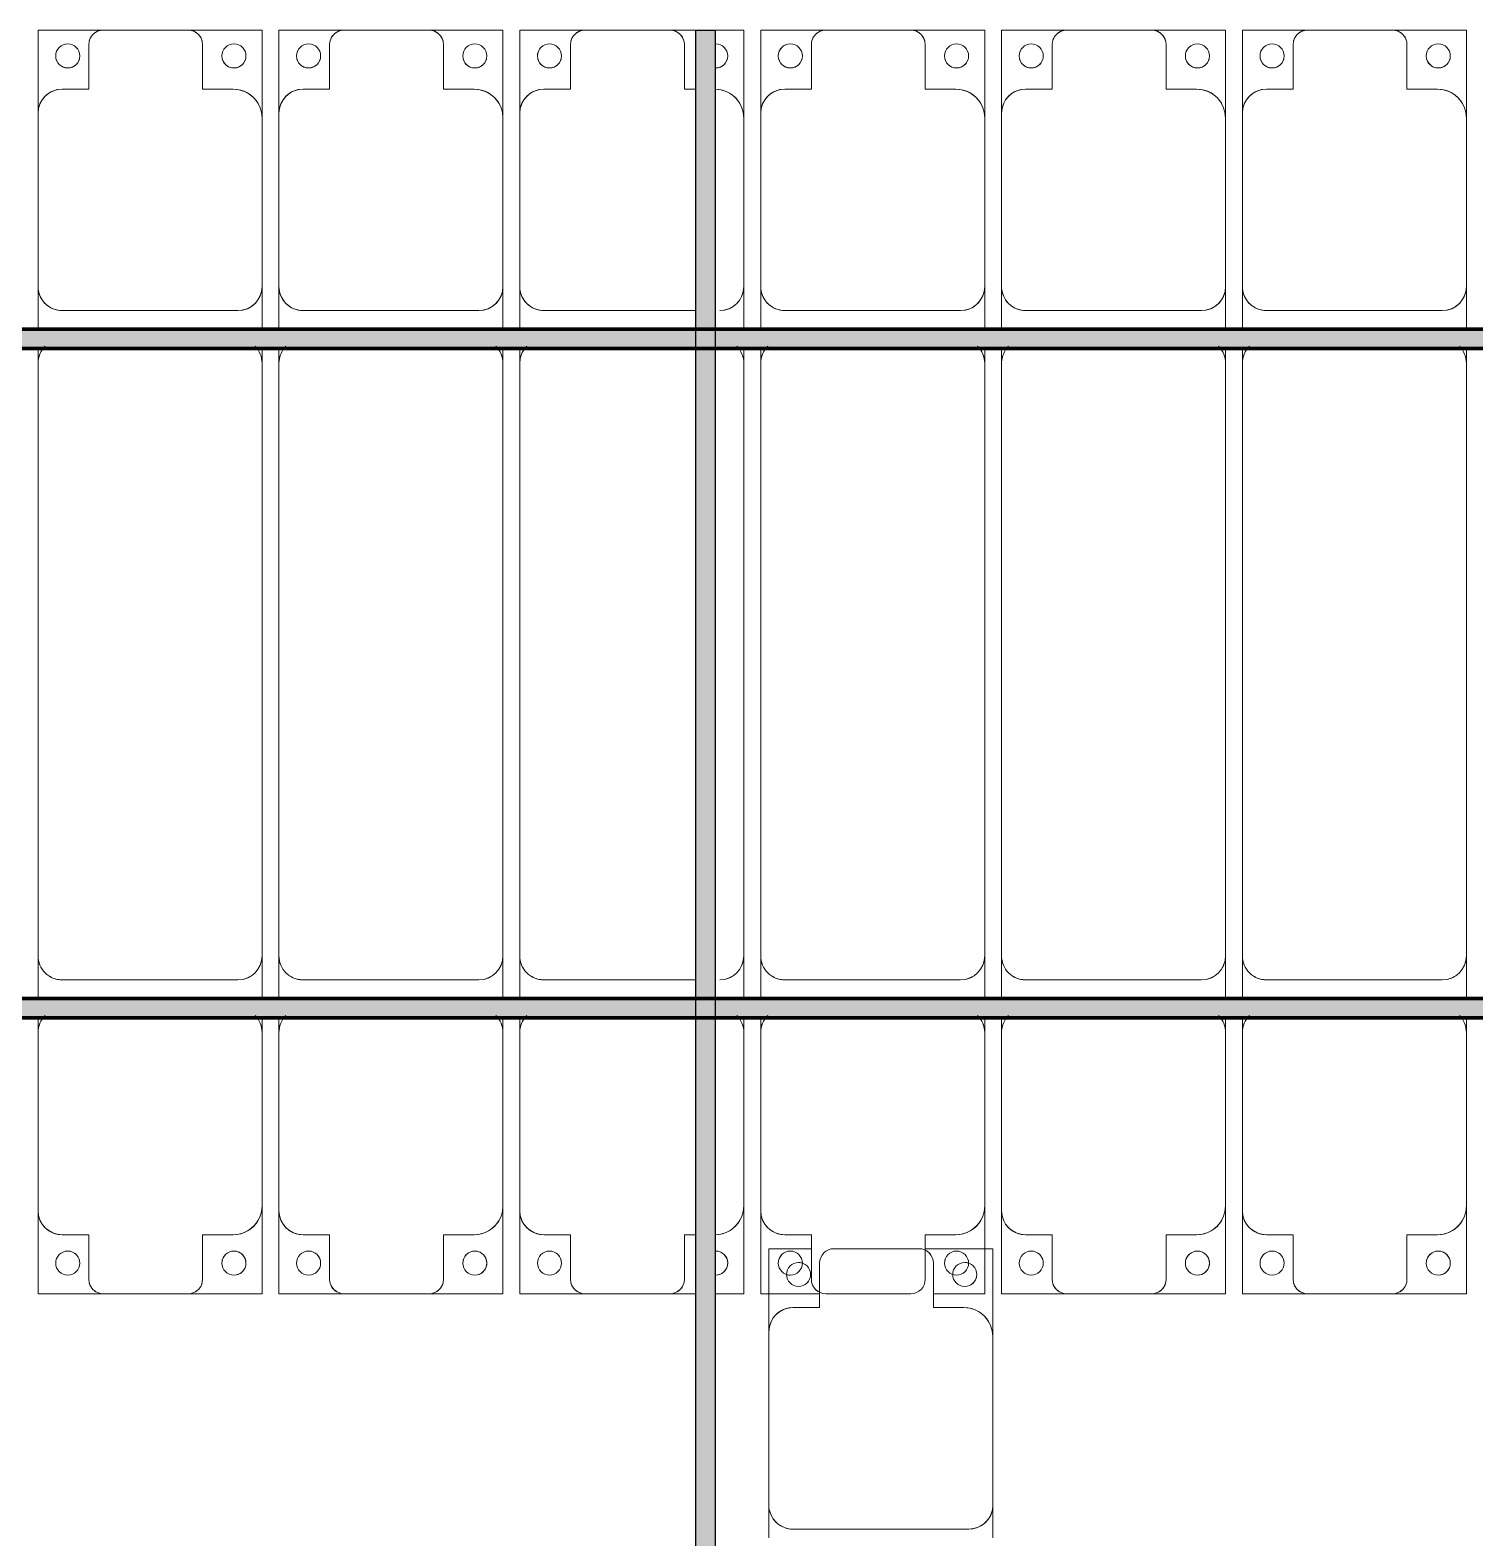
# Model space of a CAD drawing. Header units: millimetres. Extents: x -291190 to 146725, y 19759 to 185158.
# Drawn here: x -272945 to -269947, y 136010 to 139141 of the extents above; entities that cross this region are included whole.
import ezdxf

# ---------------------------------------------------------------- set-up
doc = ezdxf.new("R2010")
doc.units = ezdxf.units.MM
doc.layers.add('A-GENM', color=13, linetype='Continuous', lineweight=9)
doc.layers.add('S-BEAM', color=12, linetype='Continuous', lineweight=9)

# ---------------------------------------------------------------- blocks, each defined once
blk = doc.blocks.new('Dầm C52 - Dầm C52-73883-KHUNG KẾT CẤU BÈ PIN 4')
at = {"layer": 'S-BEAM', "lineweight": 140}
blk.add_hatch(color=1, dxfattribs=at).paths.add_polyline_path([(-174539.9, 20), (-174539.9, -20), (174539.9, -20), (174539.9, 20), (-173700.3, 20)])
at = {"layer": 'S-BEAM', "color": 1, "lineweight": 140}
for p, q in [((-174539.9, 20), (174539.9, 20)), ((174539.9, -20), (-174539.9, -20))]:
    blk.add_line(p, q, dxfattribs=at)
blk = doc.blocks.new('Dai phao do pin - DẢI PHAO ĐỠ PIN-V47-KHUNG KẾT CẤU BÈ PIN 4')
at = {"layer": 'A-GENM', "color": 7}
for p, q in [((-1312.2, 241.6), (-1129.7, 241.6)), ((-1312.2, 101.2), (-1312.2, 241.6)), ((-1312.2, 241.6), (-1312.2, 223.4)), ((-1129.7, 241.6), (-1312.2, 241.6)), ((-779.7, 241.6), (-1129.7, 241.6)), ((-779.7, 241.6), (-711.7, 241.6)), ((-779.7, 241.6), (-711.7, 241.6)), ((-729.7, -173.4), (-729.7, 191.6)), ((-1312.2, 171.3), (-1312.2, 156.1)), ((-1189.7, 181.6), (-1189.7, 118.2)), ((-1312.2, 142), (-1312.2, 123.8)), ((-1189.7, 118.2), (-1282.2, 118.2)), ((-1312.2, 88.2), (-1312.2, -88.2)), ((-1282.2, -118.2), (-1189.7, -118.2)), ((-1189.7, -118.2), (-1189.7, -173.4)), ((-1312.2, -223.4), (-1312.2, -135.2)), ((-1312.2, -146), (-1312.2, -166.1)), ((-1312.2, -175.4), (-1312.2, -212.7)), ((-1139.7, -223.4), (-1312.2, -223.4)), ((-1248.2, -223.4), (-1229.3, -223.4)), ((-1221, -223.4), (-1139.7, -223.4)), ((-1139.7, -223.4), (-779.7, -223.4)), ((-711.7, -223.4), (-779.7, -223.4)), ((-711.7, -223.4), (-779.7, -223.4))]:
    blk.add_line(p, q, dxfattribs=at)
for centre, radius, start, end in [((-1129.7, 181.6), 60, 90, 180), ((-1129.7, 181.6), 60, 120, 180), ((-779.7, 191.6), 50, 360, 90), ((-779.7, 191.6), 50, 360, 75), ((-1258.6, 183.2), 25, 0, 180), ((-1258.6, 183.2), 25, 165, 180), ((-1258.6, 183.2), 25, 30, 75), ((-1258.6, 183.2), 25, 180, 0), ((-1258.6, 183.2), 25, 180, 270), ((-1282.2, 88.2), 30, 90, 180), ((-1282.2, 88.2), 30, 105, 150), ((-1282.2, -88.2), 30, 180, 270), ((-1258.6, -161.8), 25, 0, 180), ((-1258.6, -161.8), 25, 165, 180), ((-1258.6, -161.8), 25, 45, 75), ((-1258.6, -161.8), 25, 180, 0), ((-1258.6, -161.8), 25, 180, 270), ((-1139.7, -173.4), 50, 180, 270), ((-1139.7, -173.4), 50, 180, 255), ((-779.7, -173.4), 50, 270, 360), ((-779.7, -173.4), 50, 285, 360), ((-1139.7, -173.4), 50, 210, 225), ((-1139.7, -173.4), 50, 210, 225)]:
    blk.add_arc(centre, radius, start, end, dxfattribs=at)
blk = doc.blocks.new('Dải phao đi lại kèm đỡ invester - DẢI PHAO ĐI LẠI-71182-KHUNG KẾT CẤU BÈ PIN 4')
at = {"layer": 'A-GENM', "color": 7}
for p, q in [((28258.4, 1312.2), (28411.8, 1312.2)), ((28258.4, 1129.7), (28258.4, 1312.2)), ((28258.4, 1312.2), (28258.4, 1129.7)), ((28411.8, 1312.2), (28258.4, 1312.2)), ((28588.2, 1312.2), (28411.8, 1312.2)), ((28588.2, 1312.2), (28723.4, 1312.2)), ((28723.4, 1312.2), (28588.2, 1312.2)), ((28723.4, 1312.2), (28723.4, 1139.7)), ((28723.4, 1139.7), (28723.4, 1312.2)), ((28758.4, 1312.2), (28911.8, 1312.2)), ((28758.4, 1129.7), (28758.4, 1312.2)), ((28758.4, 1312.2), (28758.4, 1129.7)), ((28911.8, 1312.2), (28758.4, 1312.2)), ((29088.2, 1312.2), (28911.8, 1312.2)), ((29088.2, 1312.2), (29223.4, 1312.2)), ((29223.4, 1312.2), (29088.2, 1312.2)), ((29223.4, 1312.2), (29223.4, 1139.7)), ((29223.4, 1139.7), (29223.4, 1312.2)), ((29258.4, 1312.2), (29364.8, 1312.2)), ((29258.4, 1129.7), (29258.4, 1312.2)), ((29308.1, 1312.2), (29296.2, 1312.2)), ((29345.9, 1312.2), (29332.6, 1312.2)), ((29588.2, 1312.2), (29411.8, 1312.2)), ((29601.2, 1312.2), (29723.4, 1312.2)), ((29625.3, 1312.2), (29610.3, 1312.2)), ((29657, 1312.2), (29644.7, 1312.2)), ((29723.4, 1312.2), (29705.4, 1312.2)), ((29723.4, 1312.2), (29723.4, 1139.7)), ((29723.4, 1139.7), (29723.4, 1312.2)), ((29758.4, 1312.2), (29818.1, 1312.2)), ((29758.4, 1129.7), (29758.4, 1312.2)), ((29758.4, 1312.2), (29758.4, 1129.7)), ((29818.1, 1312.2), (29758.4, 1312.2)), ((29858.1, 1312.2), (29911.8, 1312.2)), ((29911.8, 1312.2), (29858.1, 1312.2)), ((30088.2, 1312.2), (29911.8, 1312.2)), ((30088.2, 1312.2), (30223.4, 1312.2)), ((30223.4, 1312.2), (30088.2, 1312.2)), ((30223.4, 1312.2), (30223.4, 1139.7)), ((30223.4, 1139.7), (30223.4, 1312.2)), ((30258.4, 1312.2), (30411.8, 1312.2)), ((30258.4, 1129.7), (30258.4, 1312.2)), ((30258.4, 1312.2), (30258.4, 1129.7)), ((30411.8, 1312.2), (30258.4, 1312.2)), ((30588.2, 1312.2), (30411.8, 1312.2)), ((30588.2, 1312.2), (30723.4, 1312.2)), ((30723.4, 1312.2), (30588.2, 1312.2)), ((30723.4, 1312.2), (30723.4, 1139.7)), ((30723.4, 1139.7), (30723.4, 1312.2)), ((30758.4, 1312.2), (30911.8, 1312.2)), ((30758.4, 1129.7), (30758.4, 1312.2)), ((30758.4, 1312.2), (30758.4, 1129.7)), ((30911.8, 1312.2), (30764.7, 1312.2)), ((31088.2, 1312.2), (30911.8, 1312.2)), ((31088.2, 1312.2), (31223.4, 1312.2)), ((31223.4, 1312.2), (31088.2, 1312.2)), ((31223.4, 1312.2), (31223.4, 1139.7)), ((31223.4, 1139.7), (31223.4, 1312.2)), ((28381.8, 1282.2), (28381.8, 1189.7)), ((28618.2, 1189.7), (28618.2, 1282.2)), ((28881.8, 1282.2), (28881.8, 1189.7)), ((29118.2, 1189.7), (29118.2, 1282.2)), ((29381.8, 1282.2), (29381.8, 1189.7)), ((29618.2, 1189.7), (29618.2, 1282.2)), ((29881.8, 1282.2), (29881.8, 1189.7)), ((30118.2, 1189.7), (30118.2, 1282.2)), ((30381.8, 1282.2), (30381.8, 1189.7)), ((30618.2, 1189.7), (30618.2, 1282.2)), ((30881.8, 1282.2), (30881.8, 1189.7)), ((31118.2, 1189.7), (31118.2, 1282.2)), ((29258.4, 1248.4), (29258.4, 1227)), ((29258.4, 1219.8), (29258.4, 1129.7)), ((28381.8, 1189.7), (28318.4, 1189.7)), ((28673.4, 1189.7), (28618.2, 1189.7)), ((28881.8, 1189.7), (28818.4, 1189.7)), ((29173.4, 1189.7), (29118.2, 1189.7)), ((29381.8, 1189.7), (29318.4, 1189.7)), ((29673.4, 1189.7), (29618.2, 1189.7)), ((29881.8, 1189.7), (29858.1, 1189.7)), ((30173.4, 1189.7), (30118.2, 1189.7)), ((30381.8, 1189.7), (30318.4, 1189.7)), ((30673.4, 1189.7), (30618.2, 1189.7)), ((30881.8, 1189.7), (30818.4, 1189.7)), ((31173.4, 1189.7), (31118.2, 1189.7)), ((28258.4, 1129.7), (28258.4, 769.7)), ((28723.4, 769.7), (28723.4, 1139.7)), ((28758.4, 1129.7), (28758.4, 769.7)), ((29223.4, 769.7), (29223.4, 1139.7)), ((29258.4, 1129.7), (29258.4, 769.7)), ((29723.4, 769.7), (29723.4, 1139.7)), ((29758.4, 1129.7), (29758.4, 769.7)), ((30223.4, 769.7), (30223.4, 1139.7)), ((30258.4, 1129.7), (30258.4, 769.7)), ((30723.4, 769.7), (30723.4, 1139.7)), ((30758.4, 1129.7), (30758.4, 769.7)), ((31223.4, 769.7), (31223.4, 1139.7)), ((28258.4, 739.2), (28258.4, 769.7)), ((28258.4, 739.2), (28258.4, 769.7)), ((28723.4, 769.7), (28723.4, 739.2)), ((28723.4, 769.7), (28723.4, 739.2)), ((28758.4, 739.2), (28758.4, 769.7)), ((28758.4, 739.2), (28758.4, 769.7)), ((29223.4, 769.7), (29223.4, 739.2)), ((29223.4, 769.7), (29223.4, 739.2)), ((29258.4, 739.2), (29258.4, 769.7)), ((29258.4, 739.2), (29258.4, 769.7)), ((29723.4, 769.7), (29723.4, 739.2)), ((29723.4, 769.7), (29723.4, 739.2)), ((29758.4, 739.2), (29758.4, 769.7)), ((29758.4, 739.2), (29758.4, 769.7)), ((30223.4, 769.7), (30223.4, 739.2)), ((30223.4, 769.7), (30223.4, 739.2)), ((30258.4, 739.2), (30258.4, 769.7)), ((30258.4, 739.2), (30258.4, 769.7)), ((30723.4, 769.7), (30723.4, 739.2)), ((30723.4, 769.7), (30723.4, 739.2)), ((30758.4, 739.2), (30758.4, 769.7)), ((30758.4, 739.2), (30758.4, 769.7)), ((31223.4, 769.7), (31223.4, 739.2)), ((31223.4, 769.7), (31223.4, 739.2)), ((28258.4, 610.3), (28258.4, 699.2)), ((28258.4, 610.3), (28258.4, 699.2)), ((28723.4, 699.2), (28723.4, 610.3)), ((28723.4, 699.2), (28723.4, 610.3)), ((28758.4, 610.3), (28758.4, 699.2)), ((28758.4, 610.3), (28758.4, 699.2)), ((29223.4, 699.2), (29223.4, 610.3)), ((29223.4, 699.2), (29223.4, 610.3)), ((29258.4, 610.3), (29258.4, 699.2)), ((29258.4, 610.3), (29258.4, 699.2)), ((29723.4, 699.2), (29723.4, 610.3)), ((29723.4, 699.2), (29723.4, 610.3)), ((29758.4, 610.3), (29758.4, 699.2)), ((29758.4, 610.3), (29758.4, 699.2)), ((30223.4, 699.2), (30223.4, 610.3)), ((30223.4, 699.2), (30223.4, 610.3)), ((30258.4, 610.3), (30258.4, 699.2)), ((30258.4, 610.3), (30258.4, 699.2)), ((30723.4, 699.2), (30723.4, 610.3)), ((30723.4, 699.2), (30723.4, 610.3)), ((30758.4, 610.3), (30758.4, 699.2)), ((30758.4, 610.3), (30758.4, 699.2)), ((31223.4, 699.2), (31223.4, 610.3)), ((31223.4, 699.2), (31223.4, 610.3)), ((28673.4, 660.3), (28308.4, 660.3)), ((29173.4, 660.3), (28808.4, 660.3)), ((29673.4, 660.3), (29308.4, 660.3)), ((30173.4, 660.3), (29858.1, 660.3)), ((30673.4, 660.3), (30308.4, 660.3)), ((31173.4, 660.3), (30808.4, 660.3)), ((28258.4, 610.3), (28258.4, -620.3)), ((28723.4, -620.3), (28723.4, 610.3)), ((28758.4, 610.3), (28758.4, -620.3)), ((29223.4, -620.3), (29223.4, 610.3)), ((29258.4, 610.3), (29258.4, -620.3)), ((29723.4, -620.3), (29723.4, 610.3)), ((29758.4, 610.3), (29758.4, -620.3)), ((30223.4, -620.3), (30223.4, 610.3)), ((30258.4, 610.3), (30258.4, -620.3)), ((30723.4, -620.3), (30723.4, 610.3)), ((30758.4, 610.3), (30758.4, -620.3)), ((31223.4, -620.3), (31223.4, 610.3)), ((28258.4, -650.8), (28258.4, -620.3)), ((28258.4, -650.8), (28258.4, -620.3)), ((28723.4, -620.3), (28723.4, -650.8)), ((28723.4, -620.3), (28723.4, -650.8)), ((28758.4, -650.8), (28758.4, -620.3)), ((28758.4, -650.8), (28758.4, -620.3)), ((29223.4, -620.3), (29223.4, -650.8)), ((29223.4, -620.3), (29223.4, -650.8)), ((29258.4, -650.8), (29258.4, -620.3)), ((29258.4, -650.8), (29258.4, -620.3)), ((29723.4, -620.3), (29723.4, -650.8)), ((29723.4, -620.3), (29723.4, -650.8)), ((29758.4, -650.8), (29758.4, -620.3)), ((29758.4, -650.8), (29758.4, -620.3)), ((30223.4, -620.3), (30223.4, -650.8)), ((30223.4, -620.3), (30223.4, -650.8)), ((30258.4, -650.8), (30258.4, -620.3)), ((30258.4, -650.8), (30258.4, -620.3)), ((30723.4, -620.3), (30723.4, -650.8)), ((30723.4, -620.3), (30723.4, -650.8)), ((30758.4, -650.8), (30758.4, -620.3)), ((30758.4, -650.8), (30758.4, -620.3)), ((31223.4, -620.3), (31223.4, -650.8)), ((31223.4, -620.3), (31223.4, -650.8)), ((28258.4, -779.7), (28258.4, -690.8)), ((28258.4, -779.7), (28258.4, -690.8)), ((28723.4, -690.8), (28723.4, -779.7)), ((28723.4, -690.8), (28723.4, -779.7)), ((28758.4, -779.7), (28758.4, -690.8)), ((28758.4, -779.7), (28758.4, -690.8)), ((29223.4, -690.8), (29223.4, -779.7)), ((29223.4, -690.8), (29223.4, -779.7)), ((29258.4, -779.7), (29258.4, -690.8)), ((29258.4, -779.7), (29258.4, -690.8)), ((29723.4, -690.8), (29723.4, -779.7)), ((29723.4, -690.8), (29723.4, -779.7)), ((29758.4, -779.7), (29758.4, -690.8)), ((29758.4, -779.7), (29758.4, -690.8)), ((30223.4, -690.8), (30223.4, -779.7)), ((30223.4, -690.8), (30223.4, -779.7)), ((30258.4, -779.7), (30258.4, -690.8)), ((30258.4, -779.7), (30258.4, -690.8)), ((30723.4, -690.8), (30723.4, -779.7)), ((30723.4, -690.8), (30723.4, -779.7)), ((30758.4, -779.7), (30758.4, -690.8)), ((30758.4, -779.7), (30758.4, -690.8)), ((31223.4, -690.8), (31223.4, -779.7)), ((31223.4, -690.8), (31223.4, -779.7)), ((28673.4, -729.7), (28308.4, -729.7)), ((29173.4, -729.7), (28808.4, -729.7)), ((29673.4, -729.7), (29308.4, -729.7)), ((30173.4, -729.7), (29858.1, -729.7)), ((30673.4, -729.7), (30308.4, -729.7)), ((31173.4, -729.7), (30808.4, -729.7)), ((28258.4, -779.7), (28258.4, -1129.7)), ((28723.4, -1139.7), (28723.4, -779.7)), ((28758.4, -779.7), (28758.4, -1129.7)), ((29223.4, -1139.7), (29223.4, -779.7)), ((29258.4, -779.7), (29258.4, -1129.7)), ((29723.4, -1139.7), (29723.4, -779.7)), ((29758.4, -779.7), (29758.4, -1129.7)), ((30223.4, -1139.7), (30223.4, -779.7)), ((30258.4, -779.7), (30258.4, -1129.7)), ((30723.4, -1139.7), (30723.4, -779.7)), ((30758.4, -779.7), (30758.4, -1129.7)), ((31223.4, -1139.7), (31223.4, -779.7)), ((28258.4, -1312.2), (28258.4, -1129.7)), ((28258.4, -1129.7), (28258.4, -1312.2)), ((28723.4, -1139.7), (28723.4, -1312.2)), ((28723.4, -1312.2), (28723.4, -1139.7)), ((28758.4, -1312.2), (28758.4, -1129.7)), ((28758.4, -1129.7), (28758.4, -1312.2)), ((29223.4, -1139.7), (29223.4, -1312.2)), ((29223.4, -1312.2), (29223.4, -1139.7)), ((29258.4, -1312.2), (29258.4, -1129.7)), ((29258.4, -1129.7), (29258.4, -1312.2)), ((29723.4, -1139.7), (29723.4, -1312.2)), ((29723.4, -1312.2), (29723.4, -1139.7)), ((29758.4, -1312.2), (29758.4, -1129.7)), ((29758.4, -1129.7), (29758.4, -1312.2)), ((30223.4, -1139.7), (30223.4, -1312.2)), ((30223.4, -1312.2), (30223.4, -1139.7)), ((30258.4, -1312.2), (30258.4, -1129.7)), ((30258.4, -1129.7), (30258.4, -1312.2)), ((30723.4, -1139.7), (30723.4, -1312.2)), ((30723.4, -1312.2), (30723.4, -1139.7)), ((30758.4, -1312.2), (30758.4, -1129.7)), ((30758.4, -1129.7), (30758.4, -1312.2)), ((31223.4, -1139.7), (31223.4, -1312.2)), ((31223.4, -1312.2), (31223.4, -1139.7)), ((28318.4, -1189.7), (28381.8, -1189.7)), ((28381.8, -1189.7), (28381.8, -1282.2)), ((28618.2, -1282.2), (28618.2, -1189.7)), ((28618.2, -1189.7), (28673.4, -1189.7)), ((28818.4, -1189.7), (28881.8, -1189.7)), ((28881.8, -1189.7), (28881.8, -1282.2)), ((29118.2, -1282.2), (29118.2, -1189.7)), ((29118.2, -1189.7), (29173.4, -1189.7)), ((29318.4, -1189.7), (29381.8, -1189.7)), ((29381.8, -1189.7), (29381.8, -1282.2)), ((29618.2, -1282.2), (29618.2, -1189.7)), ((29618.2, -1189.7), (29673.4, -1189.7)), ((29858.1, -1189.7), (29881.8, -1189.7)), ((29881.8, -1189.7), (29881.8, -1282.2)), ((30118.2, -1282.2), (30118.2, -1189.7)), ((30118.2, -1189.7), (30173.4, -1189.7)), ((30318.4, -1189.7), (30381.8, -1189.7)), ((30381.8, -1189.7), (30381.8, -1282.2)), ((30618.2, -1282.2), (30618.2, -1189.7)), ((30618.2, -1189.7), (30673.4, -1189.7)), ((30818.4, -1189.7), (30881.8, -1189.7)), ((30881.8, -1189.7), (30881.8, -1282.2)), ((31118.2, -1282.2), (31118.2, -1189.7)), ((31118.2, -1189.7), (31173.4, -1189.7)), ((28411.8, -1312.2), (28258.4, -1312.2)), ((28258.4, -1312.2), (28411.8, -1312.2)), ((28411.8, -1312.2), (28588.2, -1312.2)), ((28723.4, -1312.2), (28588.2, -1312.2)), ((28588.2, -1312.2), (28723.4, -1312.2)), ((28911.8, -1312.2), (28758.4, -1312.2)), ((28758.4, -1312.2), (28911.8, -1312.2)), ((28911.8, -1312.2), (29088.2, -1312.2)), ((29223.4, -1312.2), (29088.2, -1312.2)), ((29088.2, -1312.2), (29223.4, -1312.2)), ((29411.8, -1312.2), (29258.4, -1312.2)), ((29258.4, -1312.2), (29411.8, -1312.2)), ((29411.8, -1312.2), (29588.2, -1312.2)), ((29723.4, -1312.2), (29588.2, -1312.2)), ((29588.2, -1312.2), (29723.4, -1312.2)), ((29818.1, -1312.2), (29758.4, -1312.2)), ((29758.4, -1312.2), (29818.1, -1312.2)), ((29911.8, -1312.2), (29858.1, -1312.2)), ((29858.1, -1312.2), (29911.8, -1312.2)), ((29911.8, -1312.2), (30088.2, -1312.2)), ((30223.4, -1312.2), (30088.2, -1312.2)), ((30088.2, -1312.2), (30223.4, -1312.2)), ((30411.8, -1312.2), (30258.4, -1312.2)), ((30258.4, -1312.2), (30411.8, -1312.2)), ((30411.8, -1312.2), (30588.2, -1312.2)), ((30723.4, -1312.2), (30588.2, -1312.2)), ((30588.2, -1312.2), (30723.4, -1312.2)), ((30911.8, -1312.2), (30758.4, -1312.2)), ((30764.7, -1312.2), (30911.8, -1312.2)), ((30911.8, -1312.2), (31088.2, -1312.2)), ((31223.4, -1312.2), (31088.2, -1312.2)), ((31088.2, -1312.2), (31223.4, -1312.2))]:
    blk.add_line(p, q, dxfattribs=at)
for centre, radius, start, end in [((28411.8, 1282.2), 30, 90, 180), ((28411.8, 1282.2), 30, 105, 165), ((28411.8, 1282.2), 30, 135, 165), ((28411.8, 1282.2), 30, 135, 165), ((28411.8, 1282.2), 30, 105, 120), ((28411.8, 1282.2), 30, 105, 120), ((28588.2, 1282.2), 30, 360, 90), ((28588.2, 1282.2), 30, 60, 75), ((28588.2, 1282.2), 30, 15, 75), ((28588.2, 1282.2), 30, 60, 75), ((28588.2, 1282.2), 30, 15, 30), ((28588.2, 1282.2), 30, 15, 30), ((28911.8, 1282.2), 30, 90, 180), ((28911.8, 1282.2), 30, 105, 165), ((28911.8, 1282.2), 30, 135, 165), ((28911.8, 1282.2), 30, 135, 165), ((28911.8, 1282.2), 30, 105, 120), ((28911.8, 1282.2), 30, 105, 120), ((29088.2, 1282.2), 30, 360, 90), ((29088.2, 1282.2), 30, 60, 75), ((29088.2, 1282.2), 30, 15, 75), ((29088.2, 1282.2), 30, 60, 75), ((29088.2, 1282.2), 30, 15, 30), ((29088.2, 1282.2), 30, 15, 30), ((29411.8, 1282.2), 30, 90, 180), ((29588.2, 1282.2), 30, 360, 90), ((29588.2, 1282.2), 30, 15, 60), ((29911.8, 1282.2), 30, 90, 180), ((29911.8, 1282.2), 30, 105, 165), ((29911.8, 1282.2), 30, 135, 165), ((29911.8, 1282.2), 30, 135, 165), ((29911.8, 1282.2), 30, 105, 120), ((29911.8, 1282.2), 30, 105, 120), ((30088.2, 1282.2), 30, 360, 90), ((30088.2, 1282.2), 30, 60, 75), ((30088.2, 1282.2), 30, 15, 75), ((30088.2, 1282.2), 30, 60, 75), ((30088.2, 1282.2), 30, 15, 30), ((30088.2, 1282.2), 30, 15, 30), ((30411.8, 1282.2), 30, 90, 180), ((30411.8, 1282.2), 30, 105, 165), ((30411.8, 1282.2), 30, 135, 165), ((30411.8, 1282.2), 30, 135, 165), ((30411.8, 1282.2), 30, 105, 120), ((30411.8, 1282.2), 30, 105, 120), ((30588.2, 1282.2), 30, 360, 90), ((30588.2, 1282.2), 30, 60, 75), ((30588.2, 1282.2), 30, 15, 75), ((30588.2, 1282.2), 30, 60, 75), ((30588.2, 1282.2), 30, 15, 30), ((30588.2, 1282.2), 30, 15, 30), ((30911.8, 1282.2), 30, 90, 180), ((30911.8, 1282.2), 30, 105, 165), ((30911.8, 1282.2), 30, 135, 165), ((30911.8, 1282.2), 30, 135, 165), ((30911.8, 1282.2), 30, 105, 120), ((30911.8, 1282.2), 30, 105, 120), ((31088.2, 1282.2), 30, 360, 90), ((31088.2, 1282.2), 30, 60, 75), ((31088.2, 1282.2), 30, 15, 75), ((31088.2, 1282.2), 30, 60, 75), ((31088.2, 1282.2), 30, 15, 30), ((31088.2, 1282.2), 30, 15, 30), ((28316.8, 1248.6), 25, 90, 270), ((28316.8, 1248.6), 25, 90, 255), ((28316.8, 1248.6), 25, 270, 90), ((28316.8, 1248.6), 25, 0, 90), ((28661.8, 1248.6), 25, 90, 270), ((28661.8, 1248.6), 25, 90, 180), ((28661.8, 1248.6), 25, 270, 90), ((28661.8, 1248.6), 25, 270, 90), ((28816.8, 1248.6), 25, 90, 270), ((28816.8, 1248.6), 25, 90, 255), ((28816.8, 1248.6), 25, 270, 90), ((28816.8, 1248.6), 25, 0, 90), ((29161.8, 1248.6), 25, 90, 270), ((29161.8, 1248.6), 25, 90, 180), ((29161.8, 1248.6), 25, 270, 90), ((29161.8, 1248.6), 25, 270, 90), ((29316.8, 1248.6), 25, 90, 270), ((29316.8, 1248.6), 25, 90, 180), ((29316.8, 1248.6), 25, 270, 90), ((29316.8, 1248.6), 25, 0, 90), ((29661.8, 1248.6), 25, 90, 270), ((29661.8, 1248.6), 25, 90, 180), ((29661.8, 1248.6), 25, 270, 90), ((29661.8, 1248.6), 25, 75, 90), ((29816.8, 1248.6), 25, 90, 270), ((29816.8, 1248.6), 25, 90, 255), ((30161.8, 1248.6), 25, 90, 270), ((30161.8, 1248.6), 25, 90, 180), ((30161.8, 1248.6), 25, 270, 90), ((30161.8, 1248.6), 25, 270, 90), ((30316.8, 1248.6), 25, 90, 270), ((30316.8, 1248.6), 25, 90, 255), ((30316.8, 1248.6), 25, 270, 90), ((30316.8, 1248.6), 25, 0, 90), ((30661.8, 1248.6), 25, 90, 270), ((30661.8, 1248.6), 25, 90, 180), ((30661.8, 1248.6), 25, 270, 90), ((30661.8, 1248.6), 25, 270, 90), ((30816.8, 1248.6), 25, 90, 270), ((30816.8, 1248.6), 25, 90, 255), ((30816.8, 1248.6), 25, 270, 90), ((30816.8, 1248.6), 25, 0, 90), ((31161.8, 1248.6), 25, 90, 270), ((31161.8, 1248.6), 25, 90, 180), ((31161.8, 1248.6), 25, 270, 90), ((31161.8, 1248.6), 25, 270, 90), ((28316.8, 1248.6), 25, 270, 285), ((28316.8, 1248.6), 25, 300, 345), ((28661.8, 1248.6), 25, 195, 255), ((28816.8, 1248.6), 25, 270, 285), ((28816.8, 1248.6), 25, 300, 345), ((29161.8, 1248.6), 25, 195, 255), ((29316.8, 1248.6), 25, 330, 345), ((29661.8, 1248.6), 25, 315, 0), ((30161.8, 1248.6), 25, 195, 255), ((30316.8, 1248.6), 25, 270, 285), ((30316.8, 1248.6), 25, 300, 345), ((30661.8, 1248.6), 25, 195, 255), ((30816.8, 1248.6), 25, 270, 285), ((30816.8, 1248.6), 25, 300, 345), ((31161.8, 1248.6), 25, 195, 255), ((28318.4, 1129.7), 60, 90, 180), ((28318.4, 1129.7), 60, 90, 150), ((28318.4, 1129.7), 60, 135, 150), ((28318.4, 1129.7), 60, 135, 150), ((28673.4, 1139.7), 50, 0, 90), ((28673.4, 1139.7), 50, 45, 90), ((28673.4, 1139.7), 50, 15, 90), ((28673.4, 1139.7), 50, 45, 90), ((28818.4, 1129.7), 60, 90, 180), ((28818.4, 1129.7), 60, 90, 150), ((28818.4, 1129.7), 60, 135, 150), ((28818.4, 1129.7), 60, 135, 150), ((29173.4, 1139.7), 50, 0, 90), ((29173.4, 1139.7), 50, 45, 90), ((29173.4, 1139.7), 50, 15, 90), ((29173.4, 1139.7), 50, 45, 90), ((29318.4, 1129.7), 60, 90, 180), ((29318.4, 1129.7), 60, 90, 150), ((29318.4, 1129.7), 60, 135, 150), ((29318.4, 1129.7), 60, 135, 150), ((29673.4, 1139.7), 50, 0, 90), ((29673.4, 1139.7), 50, 45, 90), ((29673.4, 1139.7), 50, 15, 90), ((29673.4, 1139.7), 50, 45, 90), ((29818.4, 1129.7), 60, 90.3532, 180), ((29818.4, 1129.7), 60, 90.3532, 150), ((29818.4, 1129.7), 60, 135, 150), ((29818.4, 1129.7), 60, 135, 150), ((30173.4, 1139.7), 50, 0, 90), ((30173.4, 1139.7), 50, 45, 90), ((30173.4, 1139.7), 50, 15, 90), ((30173.4, 1139.7), 50, 45, 90), ((30318.4, 1129.7), 60, 90, 180), ((30318.4, 1129.7), 60, 90, 150), ((30318.4, 1129.7), 60, 135, 150), ((30318.4, 1129.7), 60, 135, 150), ((30673.4, 1139.7), 50, 0, 90), ((30673.4, 1139.7), 50, 45, 90), ((30673.4, 1139.7), 50, 15, 90), ((30673.4, 1139.7), 50, 45, 90), ((30818.4, 1129.7), 60, 90, 180), ((30818.4, 1129.7), 60, 90, 150), ((30818.4, 1129.7), 60, 135, 150), ((30818.4, 1129.7), 60, 135, 150), ((31173.4, 1139.7), 50, 0, 90), ((31173.4, 1139.7), 50, 45, 90), ((31173.4, 1139.7), 50, 15, 90), ((31173.4, 1139.7), 50, 45, 90), ((28308.4, 769.7), 50, 180, 225), ((28308.4, 769.7), 50, 195, 225), ((28673.4, 769.7), 50, 315, 0), ((28673.4, 769.7), 50, 315, 345), ((28808.4, 769.7), 50, 180, 225), ((28808.4, 769.7), 50, 195, 225), ((29173.4, 769.7), 50, 315, 0), ((29173.4, 769.7), 50, 315, 345), ((29308.4, 769.7), 50, 180, 225), ((29308.4, 769.7), 50, 195, 225), ((29673.4, 769.7), 50, 315, 0), ((29673.4, 769.7), 50, 315, 345), ((29808.4, 769.7), 50, 180, 225), ((29808.4, 769.7), 50, 195, 225), ((30173.4, 769.7), 50, 315, 0), ((30173.4, 769.7), 50, 315, 345), ((30308.4, 769.7), 50, 180, 225), ((30308.4, 769.7), 50, 195, 225), ((30673.4, 769.7), 50, 315, 0), ((30673.4, 769.7), 50, 315, 345), ((30808.4, 769.7), 50, 180, 225), ((30808.4, 769.7), 50, 195, 225), ((31173.4, 769.7), 50, 315, 0), ((31173.4, 769.7), 50, 315, 345), ((28308.4, 610.3), 50, 90, 180), ((28308.4, 610.3), 50, 105, 120), ((28673.4, 610.3), 50, 360, 90), ((28673.4, 610.3), 50, 60, 90), ((28808.4, 610.3), 50, 90, 180), ((28808.4, 610.3), 50, 105, 120), ((29173.4, 610.3), 50, 360, 90), ((29173.4, 610.3), 50, 60, 90), ((29308.4, 610.3), 50, 90, 180), ((29308.4, 610.3), 50, 105, 120), ((29673.4, 610.3), 50, 360, 90), ((29673.4, 610.3), 50, 60, 90), ((29808.4, 610.3), 50, 90, 180), ((29808.4, 610.3), 50, 105, 120), ((30173.4, 610.3), 50, 360, 90), ((30173.4, 610.3), 50, 60, 90), ((30308.4, 610.3), 50, 90, 180), ((30308.4, 610.3), 50, 105, 120), ((30673.4, 610.3), 50, 360, 90), ((30673.4, 610.3), 50, 60, 90), ((30808.4, 610.3), 50, 90, 180), ((30808.4, 610.3), 50, 105, 120), ((31173.4, 610.3), 50, 360, 90), ((31173.4, 610.3), 50, 60, 90), ((28308.4, 610.3), 50, 150, 180), ((28673.4, 610.3), 50, 15, 30), ((28808.4, 610.3), 50, 150, 180), ((29173.4, 610.3), 50, 15, 30), ((29308.4, 610.3), 50, 150, 180), ((29673.4, 610.3), 50, 15, 30), ((29808.4, 610.3), 50, 150, 180), ((30173.4, 610.3), 50, 15, 30), ((30308.4, 610.3), 50, 150, 180), ((30673.4, 610.3), 50, 15, 30), ((31173.4, 610.3), 50, 15, 30), ((30808.4, 610.3), 50, 165, 180), ((28308.4, -620.3), 50, 180, 225), ((28673.4, -620.3), 50, 315, 0), ((28673.4, -620.3), 50, 330, 0), ((28808.4, -620.3), 50, 180, 225), ((29173.4, -620.3), 50, 315, 0), ((29173.4, -620.3), 50, 330, 0), ((29308.4, -620.3), 50, 180, 225), ((29673.4, -620.3), 50, 315, 0), ((29673.4, -620.3), 50, 330, 0), ((29808.4, -620.3), 50, 180, 225), ((30173.4, -620.3), 50, 315, 0), ((30173.4, -620.3), 50, 330, 0), ((30308.4, -620.3), 50, 180, 225), ((30673.4, -620.3), 50, 315, 0), ((30673.4, -620.3), 50, 330, 0), ((30808.4, -620.3), 50, 180, 225), ((31173.4, -620.3), 50, 315, 0), ((31173.4, -620.3), 50, 330, 0), ((28308.4, -620.3), 50, 195, 210), ((28808.4, -620.3), 50, 195, 210), ((29308.4, -620.3), 50, 195, 210), ((29808.4, -620.3), 50, 195, 210), ((30308.4, -620.3), 50, 195, 210), ((28308.4, -779.7), 50, 90, 180), ((28308.4, -779.7), 50, 90, 165), ((28673.4, -779.7), 50, 360, 90), ((28673.4, -779.7), 50, 15, 90), ((28808.4, -779.7), 50, 90, 180), ((28808.4, -779.7), 50, 90, 165), ((29173.4, -779.7), 50, 360, 90), ((29173.4, -779.7), 50, 15, 90), ((29308.4, -779.7), 50, 90, 180), ((29308.4, -779.7), 50, 90, 165), ((29673.4, -779.7), 50, 360, 90), ((29673.4, -779.7), 50, 15, 90), ((29808.4, -779.7), 50, 90, 180), ((29808.4, -779.7), 50, 90, 165), ((30173.4, -779.7), 50, 360, 90), ((30173.4, -779.7), 50, 15, 90), ((30308.4, -779.7), 50, 90, 180), ((30308.4, -779.7), 50, 90, 165), ((30673.4, -779.7), 50, 360, 90), ((30673.4, -779.7), 50, 15, 90), ((30808.4, -779.7), 50, 90, 180), ((30808.4, -779.7), 50, 90, 165), ((31173.4, -779.7), 50, 360, 90), ((31173.4, -779.7), 50, 15, 90), ((28318.4, -1129.7), 60, 180, 270), ((28673.4, -1139.7), 50, 270, 360), ((28673.4, -1139.7), 50, 270, 345), ((28818.4, -1129.7), 60, 180, 270), ((29173.4, -1139.7), 50, 270, 360), ((29173.4, -1139.7), 50, 270, 345), ((29318.4, -1129.7), 60, 180, 270), ((29673.4, -1139.7), 50, 270, 360), ((29673.4, -1139.7), 50, 270, 345), ((29818.4, -1129.7), 60, 180, 269.6468), ((30173.4, -1139.7), 50, 270, 360), ((30173.4, -1139.7), 50, 270, 345), ((30318.4, -1129.7), 60, 180, 270), ((30673.4, -1139.7), 50, 270, 360), ((30673.4, -1139.7), 50, 270, 345), ((30818.4, -1129.7), 60, 180, 270), ((31173.4, -1139.7), 50, 270, 360), ((31173.4, -1139.7), 50, 270, 345), ((28318.4, -1129.7), 60, 210, 270), ((28673.4, -1139.7), 50, 300, 315), ((28673.4, -1139.7), 50, 300, 315), ((28818.4, -1129.7), 60, 210, 270), ((29173.4, -1139.7), 50, 300, 315), ((29173.4, -1139.7), 50, 300, 315), ((29318.4, -1129.7), 60, 210, 270), ((29673.4, -1139.7), 50, 300, 315), ((29673.4, -1139.7), 50, 300, 315), ((29818.4, -1129.7), 60, 210, 269.6468), ((30173.4, -1139.7), 50, 300, 315), ((30173.4, -1139.7), 50, 300, 315), ((30318.4, -1129.7), 60, 210, 270), ((30673.4, -1139.7), 50, 300, 315), ((30673.4, -1139.7), 50, 300, 315), ((30818.4, -1129.7), 60, 210, 270), ((31173.4, -1139.7), 50, 300, 315), ((31173.4, -1139.7), 50, 300, 315), ((28316.8, -1258.6), 25, 90, 270), ((28316.8, -1258.6), 25, 90, 165), ((28316.8, -1258.6), 25, 270, 90), ((28316.8, -1258.6), 25, 75, 90), ((28316.8, -1258.6), 25, 15, 60), ((28661.8, -1258.6), 25, 90, 270), ((28661.8, -1258.6), 25, 90, 165), ((28661.8, -1258.6), 25, 270, 90), ((28661.8, -1258.6), 25, 15, 90), ((28816.8, -1258.6), 25, 90, 270), ((28816.8, -1258.6), 25, 90, 165), ((28816.8, -1258.6), 25, 270, 90), ((28816.8, -1258.6), 25, 75, 90), ((28816.8, -1258.6), 25, 15, 60), ((29161.8, -1258.6), 25, 90, 270), ((29161.8, -1258.6), 25, 90, 165), ((29161.8, -1258.6), 25, 270, 90), ((29161.8, -1258.6), 25, 15, 90), ((29316.8, -1258.6), 25, 90, 270), ((29316.8, -1258.6), 25, 90, 165), ((29316.8, -1258.6), 25, 270, 90), ((29316.8, -1258.6), 25, 75, 90), ((29316.8, -1258.6), 25, 15, 60), ((29661.8, -1258.6), 25, 90, 270), ((29661.8, -1258.6), 25, 90, 165), ((29661.8, -1258.6), 25, 270, 90), ((29661.8, -1258.6), 25, 15, 90), ((29816.8, -1258.6), 25, 90, 270), ((29816.8, -1258.6), 25, 90, 165), ((30161.8, -1258.6), 25, 90, 270), ((30161.8, -1258.6), 25, 90, 165), ((30161.8, -1258.6), 25, 270, 90), ((30161.8, -1258.6), 25, 15, 90), ((30316.8, -1258.6), 25, 90, 270), ((30316.8, -1258.6), 25, 90, 165), ((30316.8, -1258.6), 25, 270, 90), ((30316.8, -1258.6), 25, 75, 90), ((30316.8, -1258.6), 25, 15, 60), ((30661.8, -1258.6), 25, 90, 270), ((30661.8, -1258.6), 25, 90, 165), ((30661.8, -1258.6), 25, 270, 90), ((30661.8, -1258.6), 25, 15, 90), ((30816.8, -1258.6), 25, 90, 270), ((30816.8, -1258.6), 25, 90, 165), ((30816.8, -1258.6), 25, 270, 90), ((30816.8, -1258.6), 25, 75, 90), ((30816.8, -1258.6), 25, 15, 60), ((31161.8, -1258.6), 25, 90, 270), ((31161.8, -1258.6), 25, 90, 165), ((31161.8, -1258.6), 25, 270, 90), ((31161.8, -1258.6), 25, 15, 90), ((28316.8, -1258.6), 25, 180, 270), ((28316.8, -1258.6), 25, 270, 360), ((28411.8, -1282.2), 30, 180, 270), ((28588.2, -1282.2), 30, 270, 0), ((28661.8, -1258.6), 25, 180, 270), ((28661.8, -1258.6), 25, 270, 0), ((28816.8, -1258.6), 25, 180, 270), ((28816.8, -1258.6), 25, 270, 360), ((28911.8, -1282.2), 30, 180, 270), ((29088.2, -1282.2), 30, 270, 0), ((29161.8, -1258.6), 25, 180, 270), ((29161.8, -1258.6), 25, 270, 0), ((29316.8, -1258.6), 25, 180, 270), ((29316.8, -1258.6), 25, 270, 360), ((29411.8, -1282.2), 30, 180, 270), ((29588.2, -1282.2), 30, 270, 0), ((29661.8, -1258.6), 25, 180, 270), ((29661.8, -1258.6), 25, 270, 0), ((29816.8, -1258.6), 25, 180, 270), ((29911.8, -1282.2), 30, 180, 270), ((30088.2, -1282.2), 30, 270, 0), ((30161.8, -1258.6), 25, 180, 270), ((30161.8, -1258.6), 25, 270, 0), ((30316.8, -1258.6), 25, 180, 270), ((30316.8, -1258.6), 25, 270, 360), ((30411.8, -1282.2), 30, 180, 270), ((30588.2, -1282.2), 30, 270, 0), ((30661.8, -1258.6), 25, 180, 270), ((30661.8, -1258.6), 25, 270, 0), ((30816.8, -1258.6), 25, 180, 270), ((30816.8, -1258.6), 25, 270, 360), ((30911.8, -1282.2), 30, 180, 270), ((31088.2, -1282.2), 30, 270, 0), ((31161.8, -1258.6), 25, 180, 270), ((31161.8, -1258.6), 25, 270, 0), ((28411.8, -1282.2), 30, 195, 225), ((28411.8, -1282.2), 30, 195, 255), ((28411.8, -1282.2), 30, 195, 225), ((28411.8, -1282.2), 30, 240, 255), ((28411.8, -1282.2), 30, 240, 255), ((28588.2, -1282.2), 30, 285, 345), ((28588.2, -1282.2), 30, 285, 300), ((28588.2, -1282.2), 30, 285, 300), ((28588.2, -1282.2), 30, 330, 345), ((28588.2, -1282.2), 30, 330, 345), ((28911.8, -1282.2), 30, 195, 225), ((28911.8, -1282.2), 30, 195, 255), ((28911.8, -1282.2), 30, 195, 225), ((28911.8, -1282.2), 30, 240, 255), ((28911.8, -1282.2), 30, 240, 255), ((29088.2, -1282.2), 30, 285, 345), ((29088.2, -1282.2), 30, 285, 300), ((29088.2, -1282.2), 30, 285, 300), ((29088.2, -1282.2), 30, 330, 345), ((29088.2, -1282.2), 30, 330, 345), ((29411.8, -1282.2), 30, 195, 225), ((29411.8, -1282.2), 30, 195, 255), ((29411.8, -1282.2), 30, 195, 225), ((29411.8, -1282.2), 30, 240, 255), ((29411.8, -1282.2), 30, 240, 255), ((29588.2, -1282.2), 30, 285, 345), ((29588.2, -1282.2), 30, 285, 300), ((29588.2, -1282.2), 30, 285, 300), ((29588.2, -1282.2), 30, 330, 345), ((29588.2, -1282.2), 30, 330, 345), ((29911.8, -1282.2), 30, 195, 225), ((29911.8, -1282.2), 30, 195, 255), ((29911.8, -1282.2), 30, 195, 225), ((29911.8, -1282.2), 30, 240, 255), ((29911.8, -1282.2), 30, 240, 255), ((30088.2, -1282.2), 30, 285, 345), ((30088.2, -1282.2), 30, 285, 300), ((30088.2, -1282.2), 30, 285, 300), ((30088.2, -1282.2), 30, 330, 345), ((30088.2, -1282.2), 30, 330, 345), ((30411.8, -1282.2), 30, 195, 225), ((30411.8, -1282.2), 30, 195, 255), ((30411.8, -1282.2), 30, 195, 225), ((30411.8, -1282.2), 30, 240, 255), ((30411.8, -1282.2), 30, 240, 255), ((30588.2, -1282.2), 30, 285, 345), ((30588.2, -1282.2), 30, 285, 300), ((30588.2, -1282.2), 30, 285, 300), ((30588.2, -1282.2), 30, 330, 345), ((30588.2, -1282.2), 30, 330, 345), ((30911.8, -1282.2), 30, 195, 225), ((30911.8, -1282.2), 30, 195, 255), ((30911.8, -1282.2), 30, 195, 225), ((30911.8, -1282.2), 30, 240, 255), ((30911.8, -1282.2), 30, 240, 255), ((31088.2, -1282.2), 30, 285, 345), ((31088.2, -1282.2), 30, 285, 300), ((31088.2, -1282.2), 30, 285, 300), ((31088.2, -1282.2), 30, 330, 345), ((31088.2, -1282.2), 30, 330, 345)]:
    blk.add_arc(centre, radius, start, end, dxfattribs=at)
blk = doc.blocks.new('Dầm C52 - Hộp 40x60-74703-KHUNG KẾT CẤU BÈ PIN 4')
at = {"layer": 'S-BEAM', "lineweight": 25}
blk.add_hatch(color=4, dxfattribs=at).paths.add_polyline_path([(-37152.5, -20), (37152.5, -20), (37152.5, 20), (-37152.5, 20)])
at = {"layer": 'S-BEAM', "color": 4, "lineweight": 25}
for p, q in [((-37152.5, 20), (37152.5, 20)), ((37152.5, 20), (37152.5, -20)), ((37152.5, -20), (-37152.5, -20))]:
    blk.add_line(p, q, dxfattribs=at)

msp = doc.modelspace()

# ---------------------------------------------------------------- block references
at = {"layer": 'A-GENM', "color": 7}
for name, p, rotation in [('Dải phao đi lại kèm đỡ invester - DẢI PHAO ĐI LẠI-71182-KHUNG KẾT CẤU BÈ PIN 4', (-241705.7, 137829), 180), ('Dai phao do pin - DẢI PHAO ĐỠ PIN-V47-KHUNG KẾT CẤU BÈ PIN 4', (-271188.7, 135298.2), 269.9999999999996)]:
    msp.add_blockref(name, p, dxfattribs=dict(at, rotation=rotation))
at = {"layer": 'S-BEAM', "color": 4, "lineweight": 25, "rotation": 89.99999999999977}
msp.add_blockref('Dầm C52 - Hộp 40x60-74703-KHUNG KẾT CẤU BÈ PIN 4', (-271543.8, 101988.7), dxfattribs=at)
at = {"layer": 'S-BEAM', "color": 1, "lineweight": 140, "rotation": 180}
for p in [(-109123.8, 138499.8), (-109123.8, 137109.8)]:
    msp.add_blockref('Dầm C52 - Dầm C52-73883-KHUNG KẾT CẤU BÈ PIN 4', p, dxfattribs=at)

doc.saveas('drawing.dxf')
